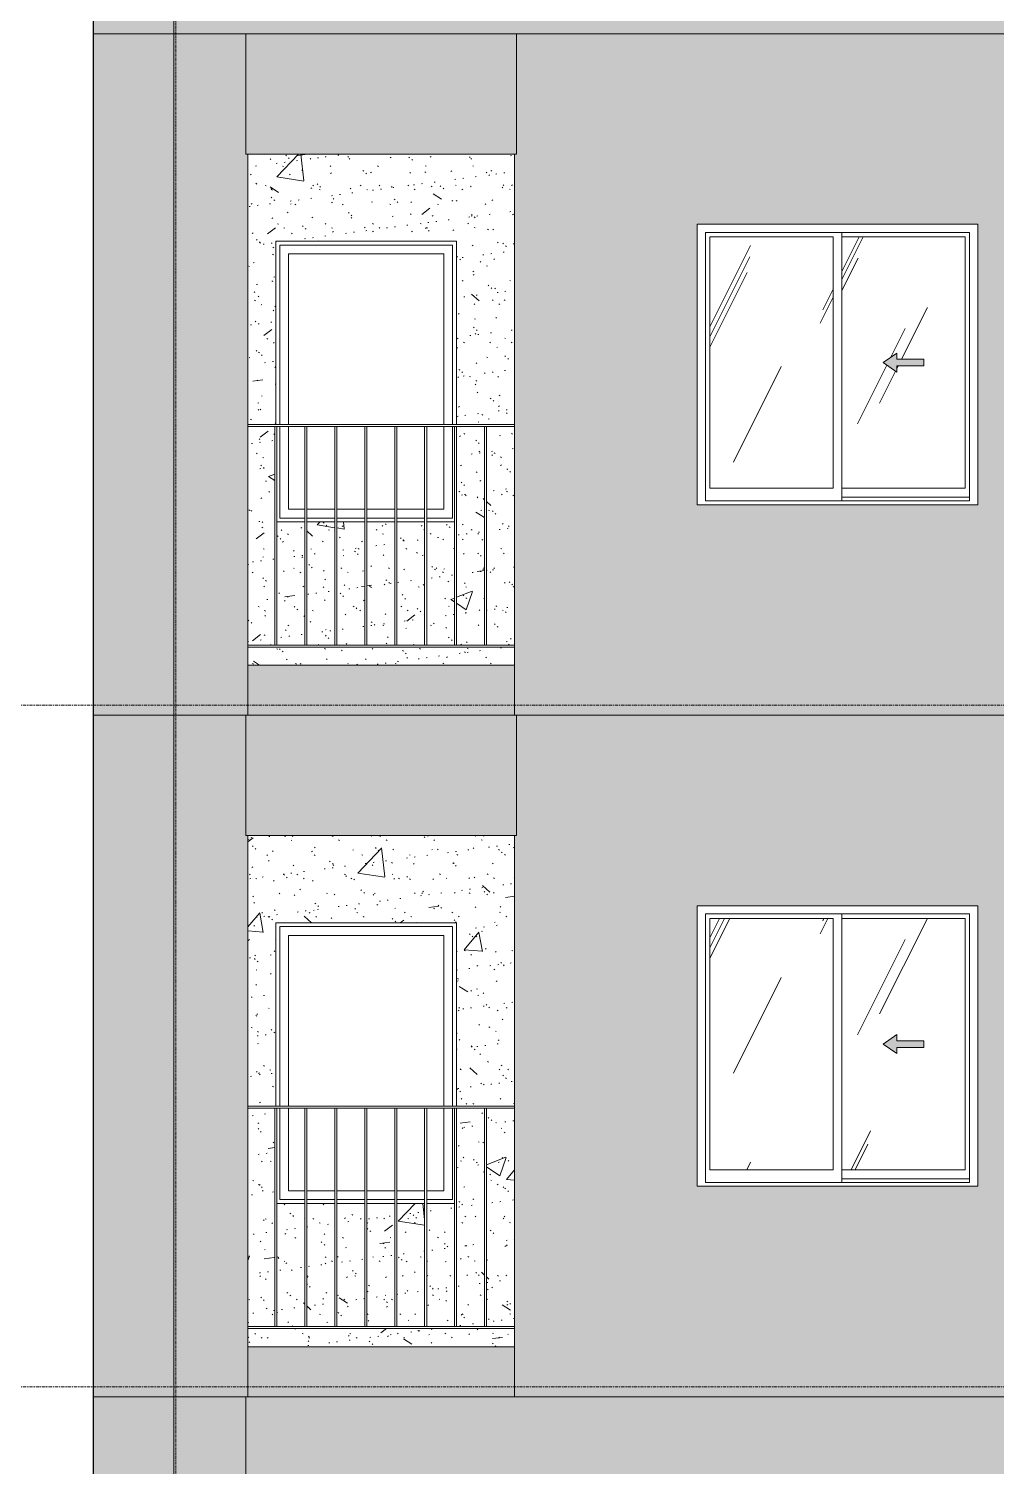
# Model space of a CAD drawing. Header units: millimetres. Extents: x 9199 to 175431, y -4466 to 35300.
# Drawn here: x 102168 to 106995, y 22203 to 29375 of the extents above; entities that cross this region are included whole.
import ezdxf

# ---------------------------------------------------------------- set-up
doc = ezdxf.new("R2010")
doc.units = ezdxf.units.MM
for name, pattern in [('1 NÉT CALL OUT', [6, 3, -3]), ('Centre', [31.75, 6.35, -4.7625, 15.875, -4.7625]), ('Grid Line', [22.225, 12.7, -3.175, 3.175, -3.175])]:
    doc.linetypes.add(name, pattern=pattern)
for name, color, linetype, lineweight in [('0-2', 250, 'Continuous', 5), ('A-DETL-GENF', 92, 'Continuous', 9), ('A-DETL-GENF-1', 92, '1 NÉT CALL OUT', 9), ('A-FLOR-HRAL-1', 253, 'Continuous', 9), ('A-FLOR-LEVL-2', 51, 'Centre', 9), ('A-GLAZ', 151, 'Continuous', 9), ('A-GLAZ-1', 253, 'Continuous', 9), ('A-GLAZ-2', 7, 'Continuous', 9), ('A-GLAZ-3', 7, '1 NÉT CALL OUT', 9), ('A-WALL', 113, 'Continuous', 9), ('A-WALL-PATT-1', 9, 'Continuous', 9), ('A-WALL-PATT-2', 111, 'Continuous', 5), ('I-WALL', 2, 'Continuous', 9), ('I-WALL-1', 7, 'Continuous', 9), ('S-GRID-1', 1, 'Grid Line', 9)]:
    doc.layers.add(name, color=color, linetype=linetype, lineweight=lineweight)
pattern_1 = [(50, (-51555.6, 1200), (1093.104, -95.634), [114.3, -1257.3]), (355, (-51555.6, 1200), (-211.457, 1146.34), [91.44, -1005.84]), (100.451, (-51464.5, 1192), (881.656, 1050.7), [97.14, -1068.54]), (46.184, (-51555.6, 1504.8), (1626.475, -252.257), [171.45, -1885.95]), (96.636, (-51420, 1483.8), (1424.416, 1484.565), [145.71, -1602.81]), (351.184, (-51555.6, 1504.8), (1424.43, 1484.55), [137.16, -1508.76]), (21, (-51403.2, 1428.6), (909.686, -613.59), [114.3, -1257.3]), (326, (-51403.2, 1428.6), (370.812, 1105.13), [91.44, -1005.84]), (71.451, (-51327.4, 1377.5), (1280.503, 491.528), [97.14, -1068.54]), (37.5, (-51555.58, 1200), (18.5313, 507.3303), [50.292, -943.356, 50.292, -970.788, -1009.65]), (37.5, (-51555.58, 1200), (18.5313, 507.3303), [-2014.728, 50.292, -959.358]), (7.5, (-51555.6, 1200), (400.918, 601.084), [50.292, -531.876, 50.292, -920.496, -384.81]), (7.5, (-51555.6, 1200), (400.918, 601.084), [-1552.956, 50.292, -334.518]), (327.5, (-51895.43, 1200), (813.545, -34.3737), [50.292, -330.708, 50.292, -1138.428, -1577.34]), (327.5, (-51895.43, 1200), (813.545, -34.3737), [-1569.72, 50.292, -1527.048]), (317.5, (-52047.8, 1200), (888.775, 152.56), [50.292, -445.008, 50.292, -739.14, -1120.14]), (317.5, (-52047.8, 1200), (888.775, 152.56), [-1284.732, 50.292, -1069.848])]
pattern_2 = [(37.5, (-51555.58, 1200), (-4.79953, 146.8239), [5.029, -110.795, 5.029, -124.511, -123.825]), (37.5, (-51555.58, 1200), (-4.79953, 146.8239), [-245.364, 5.029, -118.796]), (7.5, (-51555.58, 1200), (134.8574, 215.0472), [5.029, -57.455, 5.029, -99.365, -40.005]), (7.5, (-51555.58, 1200), (134.8574, 215.0472), [-166.878, 5.029, -34.976]), (327.5, (-51649.3, 1200), (237.29776, 0.4316), [5.029, -33.071, 5.029, -132.131, -179.07]), (327.5, (-51649.3, 1200), (237.29776, 0.4316), [-175.26, 5.029, -174.041]), (317.5, (-51649.3, 1200), (229.0671, 66.8792), [5.029, -14.021, 5.029, -84.887, -102.87]), (317.5, (-51649.3, 1200), (229.0671, 66.8792), [-108.966, 5.029, -97.841])]
pattern_3 = [(63.435, (-49765.3, 1304.34), (-0.001, 1524.001), [532.463, -2875.304]), (63.435, (-51289.3, 1304.34), (-0.001, 1524.001), [532.463, -2875.304]), (63.435, (-49035.8, 1598.8), (-0.001, 1524.001), [532.463, -2875.304]), (63.435, (-50559.8, 1598.8), (-0.001, 1524.001), [532.463, -2875.304]), (63.435, (-49146.2, 1494.84), (-0.001, 1524.001), [532.463, -2875.304]), (63.435, (-50670.2, 1494.84), (-0.001, 1524.001), [532.463, -2875.304]), (63.435, (-49258.75, 2090.1), (-0.001, 1524.001), [258.8, -3148.965]), (63.435, (-50782.75, 2090.1), (-0.001, 1524.001), [258.8, -3148.965]), (63.435, (-49332.36, 1997.95), (-0.001, 1524.001), [532.463, -2875.304]), (63.435, (-50856.36, 1997.95), (-0.001, 1524.001), [532.463, -2875.304]), (63.435, (-49319.4, 2064.1), (-0.001, 1524.001), [532.463, -2875.304]), (63.435, (-50843.4, 2064.1), (-0.001, 1524.001), [532.463, -2875.304]), (63.435, (-49934.2, 1773.94), (-0.001, 1524.001), [532.463, -2875.304]), (63.435, (-51458.2, 1773.94), (-0.001, 1524.001), [532.463, -2875.304]), (63.435, (-49921.24, 1851.9), (-0.001, 1524.001), [532.463, -2875.304]), (63.435, (-51445.24, 1851.9), (-0.001, 1524.001), [532.463, -2875.304]), (63.435, (-49917.74, 1908.1), (-0.001, 1524.001), [532.463, -2875.304]), (63.435, (-51441.74, 1908.1), (-0.001, 1524.001), [532.463, -2875.304])]

# ---------------------------------------------------------------- blocks, each defined once
blk = doc.blocks.new('M_Fixed - 900 x 1400-V148-TKCS_MẶT ĐỨNG HƯỚNG TÂY')
at = {"layer": 'A-GLAZ-2'}
for p, q in [((-77717.9, 7000), (-77717.9, 7896)), ((-77717.9, 7896), (-76855.9, 7896)), ((-76855.9, 7896), (-76855.9, 7000)), ((-77673.9, 7000), (-77673.9, 7852)), ((-77673.9, 7852), (-76899.9, 7852)), ((-76899.9, 7852), (-76899.9, 7000)), ((-77717.9, 6534), (-77717.9, 6990)), ((-77673.9, 6578), (-77673.9, 6990)), ((-76899.9, 6990), (-76899.9, 6578)), ((-76855.9, 6990), (-76855.9, 6534)), ((-77593.3, 6534), (-77717.9, 6534)), ((-77593.3, 6578), (-77673.9, 6578)), ((-77443.8, 6578), (-77583.3, 6578)), ((-77443.8, 6534), (-77583.3, 6534)), ((-77294.2, 6578), (-77433.8, 6578)), ((-77294.2, 6534), (-77433.8, 6534)), ((-77144.7, 6578), (-77284.2, 6578)), ((-77144.7, 6534), (-77284.2, 6534)), ((-76995.1, 6578), (-77134.7, 6578)), ((-76995.1, 6534), (-77134.7, 6534)), ((-76899.9, 6578), (-76985.1, 6578)), ((-76855.9, 6534), (-76985.1, 6534))]:
    blk.add_line(p, q, dxfattribs=at)
blk = doc.blocks.new('Railing - 10mm-901206-TKCS_MẶT ĐỨNG HƯỚNG TÂY')
at = {"layer": 'A-FLOR-HRAL-1'}
for p, q in [((-68226.4, 5900), (-68226.4, 6990)), ((-68216.4, 5900), (-68216.4, 6990))]:
    blk.add_line(p, q, dxfattribs=at)
blk = doc.blocks.new('Railing - Railing-951445-TKCS_MẶT ĐỨNG HƯỚNG TÂY')
at = {"layer": 'A-FLOR-HRAL-1'}
for p, q in [((-77876.9, 22900), (-76546.9, 22900)), ((-76546.9, 22890), (-77876.9, 22890))]:
    blk.add_line(p, q, dxfattribs=at)
for p in [(-9516.4, 17000), (-9366.9, 17000), (-9217.3, 17000), (-9067.8, 17000), (-8918.2, 17000), (-8768.7, 17000), (-8619.2, 17000), (-8469.6, 17000)]:
    blk.add_blockref('Railing - 10mm-901206-TKCS_MẶT ĐỨNG HƯỚNG TÂY', p)
blk = doc.blocks.new('Top Rail Type - Top Rail_Internal_-951446-TKCS_MẶT ĐỨNG HƯỚNG TÂY')
at = {"layer": 'A-FLOR-HRAL-1'}
for p, q in [((-76546.9, 24000), (-77876.9, 24000)), ((-76546.9, 23990), (-77876.9, 23990))]:
    blk.add_line(p, q, dxfattribs=at)
blk = doc.blocks.new('NCV_TKTC_TANG 6 - 8_rvt-4-TKCS_MẶT ĐỨNG HƯỚNG TÂY')
at = {"layer": 'A-WALL-PATT-1'}
h = blk.add_hatch(dxfattribs=at)
h.set_pattern_fill('FP_19', color=256, style=0, pattern_type=2)
h.set_pattern_definition(pattern_1)
h.paths.add_polyline_path([(-77696.6, 22800), (-76546.9, 22800), (-76546.9, 22890), (-77876.9, 22890), (-77876.9, 22800), (-77852.7, 22800)])
h.paths.add_polyline_path([(-77443.8, 22900), (-77443.8, 23515), (-77583.3, 23515), (-77583.3, 22900), (-77576.4, 22900)])
h.paths.add_polyline_path([(-77843.6, 22900), (-77742.9, 22900), (-77742.9, 23990), (-77876.9, 23990), (-77876.9, 22900), (-77870.4, 22900)])
h.paths.add_polyline_path([(-77294.2, 22900), (-77294.2, 23515), (-77433.8, 23515), (-77433.8, 22900)])
h.paths.add_polyline_path([(-77284.2, 22900), (-77144.7, 22900), (-77144.7, 23515), (-77284.2, 23515), (-77284.2, 23143)])
h.paths.add_polyline_path([(-77134.7, 22900), (-76995.1, 22900), (-76995.1, 23515), (-77134.7, 23515), (-77134.7, 23156.3)])
h.paths.add_polyline_path([(-76845.6, 22900), (-76845.6, 23515), (-76985.1, 23515), (-76985.1, 22900)])
h.paths.add_polyline_path([(-76835.6, 22900), (-76696.1, 22900), (-76696.1, 23990), (-76835.6, 23990), (-76835.6, 23156.3)])
h.paths.add_polyline_path([(-76686.1, 22900), (-76546.9, 22900), (-76546.9, 23990), (-76686.1, 23990), (-76686.1, 23064.9)])
h.paths.add_polyline_path([(-77593.3, 22900), (-77593.3, 23515), (-77732.9, 23515), (-77732.9, 22900)])
h.paths.add_polyline_path([(-76546.9, 24000), (-76546.9, 25350), (-77876.9, 25350), (-77876.9, 24000), (-77736.9, 24000), (-77736.9, 24915), (-76836.9, 24915), (-76836.9, 24000), (-76719.8, 24000)])
h = blk.add_hatch(dxfattribs=at)
h.set_pattern_fill('FP_20', color=256, style=0, pattern_type=2)
h.set_pattern_definition(pattern_2)
h.paths.add_polyline_path([(-77696.6, 22800), (-76546.9, 22800), (-76546.9, 22890), (-77876.9, 22890), (-77876.9, 22800), (-77852.7, 22800)])
h.paths.add_polyline_path([(-77443.8, 22900), (-77443.8, 23515), (-77583.3, 23515), (-77583.3, 22900), (-77576.4, 22900)])
h.paths.add_polyline_path([(-77843.6, 22900), (-77742.9, 22900), (-77742.9, 23990), (-77876.9, 23990), (-77876.9, 22900), (-77870.4, 22900)])
h.paths.add_polyline_path([(-77294.2, 22900), (-77294.2, 23515), (-77433.8, 23515), (-77433.8, 22900)])
h.paths.add_polyline_path([(-77284.2, 22900), (-77144.7, 22900), (-77144.7, 23515), (-77284.2, 23515), (-77284.2, 23143)])
h.paths.add_polyline_path([(-77134.7, 22900), (-76995.1, 22900), (-76995.1, 23515), (-77134.7, 23515), (-77134.7, 23156.3)])
h.paths.add_polyline_path([(-76845.6, 22900), (-76845.6, 23515), (-76985.1, 23515), (-76985.1, 22900)])
h.paths.add_polyline_path([(-76835.6, 22900), (-76696.1, 22900), (-76696.1, 23990), (-76835.6, 23990), (-76835.6, 23156.3)])
h.paths.add_polyline_path([(-76686.1, 22900), (-76546.9, 22900), (-76546.9, 23990), (-76686.1, 23990), (-76686.1, 23064.9)])
h.paths.add_polyline_path([(-77593.3, 22900), (-77593.3, 23515), (-77732.9, 23515), (-77732.9, 22900)])
h.paths.add_polyline_path([(-76546.9, 24000), (-76546.9, 25350), (-77876.9, 25350), (-77876.9, 24000), (-77736.9, 24000), (-77736.9, 24915), (-76836.9, 24915), (-76836.9, 24000), (-76719.8, 24000)])
at = {"layer": 'I-WALL-1'}
for p, q in [((-77736.9, 24000), (-77736.9, 24915)), ((-77736.9, 24915), (-76836.9, 24915)), ((-76836.9, 24915), (-76836.9, 24000)), ((-77593.3, 23515), (-77732.9, 23515)), ((-77443.8, 23515), (-77583.3, 23515)), ((-77294.2, 23515), (-77433.8, 23515)), ((-77144.7, 23515), (-77284.2, 23515)), ((-76995.1, 23515), (-77134.7, 23515)), ((-76845.6, 23515), (-76985.1, 23515))]:
    blk.add_line(p, q, dxfattribs=at)
at = {"layer": 'A-FLOR-HRAL-1'}
for name in ['Top Rail Type - Top Rail_Internal_-951446-TKCS_MẶT ĐỨNG HƯỚNG TÂY', 'Railing - Railing-951445-TKCS_MẶT ĐỨNG HƯỚNG TÂY']:
    blk.add_blockref(name, (0, 0), dxfattribs=at)
at = {"layer": 'A-GLAZ-1'}
blk.add_blockref('M_Fixed - 900 x 1400-V148-TKCS_MẶT ĐỨNG HƯỚNG TÂY', (0, 17000), dxfattribs=at)
blk = doc.blocks.new('NCV_TKTC_TANG 6 - 8_rvt-5-TKCS_MẶT ĐỨNG HƯỚNG TÂY')
at = {"layer": 'A-WALL-PATT-1'}
h = blk.add_hatch(dxfattribs=at)
h.set_pattern_fill('FP_19', color=256, style=0, pattern_type=2)
h.set_pattern_definition(pattern_1)
h.paths.add_polyline_path([(-77696.6, 26200), (-76546.9, 26200), (-76546.9, 26290), (-77876.9, 26290), (-77876.9, 26200), (-77852.7, 26200)])
h.paths.add_polyline_path([(-76630.8, 26300), (-76546.9, 26300), (-76546.9, 27390), (-76686.1, 27390), (-76686.1, 26300)])
h.paths.add_polyline_path([(-77593.3, 26300), (-77593.3, 26915), (-77732.9, 26915), (-77732.9, 26300)])
h.paths.add_polyline_path([(-77443.8, 26300), (-77443.8, 26915), (-77583.3, 26915), (-77583.3, 26300), (-77576.4, 26300)])
h.paths.add_polyline_path([(-77433.8, 26300), (-77294.2, 26300), (-77294.2, 26915), (-77433.8, 26915), (-77433.8, 26418.6)])
h.paths.add_polyline_path([(-77843.6, 26300), (-77742.9, 26300), (-77742.9, 27390), (-77876.9, 27390), (-77876.9, 26300), (-77870.4, 26300)])
h.paths.add_polyline_path([(-77144.7, 26300), (-77144.7, 26915), (-77284.2, 26915), (-77284.2, 26300)])
h.paths.add_polyline_path([(-77134.7, 26300), (-76995.1, 26300), (-76995.1, 26915), (-77134.7, 26915), (-77134.7, 26444.2)])
h.paths.add_polyline_path([(-76845.6, 26300), (-76845.6, 26915), (-76985.1, 26915), (-76985.1, 26300)])
h.paths.add_polyline_path([(-76835.6, 26300), (-76696.1, 26300), (-76696.1, 27390), (-76835.6, 27390), (-76835.6, 26444.2)])
h.paths.add_polyline_path([(-77736.9, 27400), (-77736.9, 28315), (-76836.9, 28315), (-76836.9, 27400), (-76546.9, 27400), (-76546.9, 28750), (-77876.9, 28750), (-77876.9, 27400), (-77797.5, 27400)])
h = blk.add_hatch(dxfattribs=at)
h.set_pattern_fill('FP_20', color=256, style=0, pattern_type=2)
h.set_pattern_definition(pattern_2)
h.paths.add_polyline_path([(-77696.6, 26200), (-76546.9, 26200), (-76546.9, 26290), (-77876.9, 26290), (-77876.9, 26200), (-77852.7, 26200)])
h.paths.add_polyline_path([(-76630.8, 26300), (-76546.9, 26300), (-76546.9, 27390), (-76686.1, 27390), (-76686.1, 26300)])
h.paths.add_polyline_path([(-77593.3, 26300), (-77593.3, 26915), (-77732.9, 26915), (-77732.9, 26300)])
h.paths.add_polyline_path([(-77443.8, 26300), (-77443.8, 26915), (-77583.3, 26915), (-77583.3, 26300), (-77576.4, 26300)])
h.paths.add_polyline_path([(-77433.8, 26300), (-77294.2, 26300), (-77294.2, 26915), (-77433.8, 26915), (-77433.8, 26418.6)])
h.paths.add_polyline_path([(-77843.6, 26300), (-77742.9, 26300), (-77742.9, 27390), (-77876.9, 27390), (-77876.9, 26300), (-77870.4, 26300)])
h.paths.add_polyline_path([(-77144.7, 26300), (-77144.7, 26915), (-77284.2, 26915), (-77284.2, 26300)])
h.paths.add_polyline_path([(-77134.7, 26300), (-76995.1, 26300), (-76995.1, 26915), (-77134.7, 26915), (-77134.7, 26444.2)])
h.paths.add_polyline_path([(-76845.6, 26300), (-76845.6, 26915), (-76985.1, 26915), (-76985.1, 26300)])
h.paths.add_polyline_path([(-76835.6, 26300), (-76696.1, 26300), (-76696.1, 27390), (-76835.6, 27390), (-76835.6, 26444.2)])
h.paths.add_polyline_path([(-77736.9, 27400), (-77736.9, 28315), (-76836.9, 28315), (-76836.9, 27400), (-76546.9, 27400), (-76546.9, 28750), (-77876.9, 28750), (-77876.9, 27400), (-77797.5, 27400)])
at = {"layer": 'I-WALL-1'}
for p, q in [((-77736.9, 27400), (-77736.9, 28315)), ((-77736.9, 28315), (-76836.9, 28315)), ((-76836.9, 28315), (-76836.9, 27400)), ((-77593.3, 26915), (-77732.9, 26915)), ((-77443.8, 26915), (-77583.3, 26915)), ((-77294.2, 26915), (-77433.8, 26915)), ((-77144.7, 26915), (-77284.2, 26915)), ((-76995.1, 26915), (-77134.7, 26915)), ((-76845.6, 26915), (-76985.1, 26915))]:
    blk.add_line(p, q, dxfattribs=at)
at = {"layer": 'A-FLOR-HRAL-1'}
for name in ['Top Rail Type - Top Rail_Internal_-951446-TKCS_MẶT ĐỨNG HƯỚNG TÂY', 'Railing - Railing-951445-TKCS_MẶT ĐỨNG HƯỚNG TÂY']:
    blk.add_blockref(name, (0, 3400), dxfattribs=at)
at = {"layer": 'A-GLAZ-1'}
blk.add_blockref('M_Fixed - 900 x 1400-V148-TKCS_MẶT ĐỨNG HƯỚNG TÂY', (0, 20400), dxfattribs=at)
blk = doc.blocks.new('1_FAMILY RVT - W01-WxH 1400x1400xmm-V269-TKCS_MẶT ĐỨNG HƯỚNG TÂY')
at = {"layer": 'A-DETL-GENF-1'}
blk.add_hatch(color=256, dxfattribs=at).paths.add_polyline_path([(-74639.8, 24262.1), (-74639.8, 24292.6), (-74504.3, 24292.6), (-74504.3, 24326.5), (-74639.8, 24326.5), (-74639.8, 24357), (-74707.5, 24309.5)])
at = {"layer": 'A-GLAZ'}
h = blk.add_hatch(dxfattribs=at)
h.set_pattern_fill('FP_32', color=256, style=0, pattern_type=2)
h.set_pattern_definition(pattern_3)
h.paths.add_polyline_path([(-74957.5, 23682.6), (-74957.5, 24936.5), (-75571.8, 24936.5), (-75571.8, 23682.6)])
h = blk.add_hatch(dxfattribs=at)
h.set_pattern_fill('FP_32', color=256, style=0, pattern_type=2)
h.set_pattern_definition(pattern_3)
h.paths.add_polyline_path([(-74298.8, 23682.6), (-74298.8, 24936.5), (-74913.1, 24936.5), (-74913.1, 23682.6), (-74410.8, 23682.6)])
h.paths.add_polyline_path([(-74639.8, 24262.1), (-74707.5, 24309.5), (-74639.8, 24357), (-74639.8, 24326.5), (-74504.3, 24326.5), (-74504.3, 24292.6), (-74639.8, 24292.6)])
at = {"layer": 'A-DETL-GENF'}
for p, q in [((-74707.5, 24309.5), (-74639.8, 24357)), ((-74707.5, 24309.5), (-74639.8, 24357)), ((-74639.8, 24357), (-74639.8, 24326.5)), ((-74639.8, 24357), (-74639.8, 24326.5)), ((-74504.3, 24326.5), (-74639.8, 24326.5)), ((-74639.8, 24326.5), (-74504.3, 24326.5)), ((-74504.3, 24326.5), (-74504.3, 24292.6)), ((-74504.3, 24326.5), (-74504.3, 24292.6)), ((-74707.5, 24309.5), (-74639.8, 24262.1)), ((-74639.8, 24262.1), (-74707.5, 24309.5)), ((-74639.8, 24292.6), (-74639.8, 24262.1)), ((-74504.3, 24292.6), (-74639.8, 24292.6)), ((-74639.8, 24292.6), (-74639.8, 24262.1)), ((-74504.3, 24292.6), (-74639.8, 24292.6))]:
    blk.add_line(p, q, dxfattribs=at)
at = {"layer": 'A-GLAZ'}
for p, q in [((-74235.3, 25000), (-75635.3, 25000)), ((-75635.3, 23600), (-75635.3, 25000)), ((-75594.4, 24959.1), (-75594.4, 23619)), ((-75594.4, 24959.1), (-74276.2, 24959.1)), ((-74913.1, 23619), (-74913.1, 24959.1)), ((-74276.2, 24959.1), (-74276.2, 23619)), ((-74235.3, 23600), (-74235.3, 25000)), ((-75571.8, 24936.5), (-74957.5, 24936.5)), ((-75571.8, 23682.6), (-75571.8, 24936.5)), ((-74957.5, 24936.5), (-74957.5, 23682.6)), ((-74298.8, 24936.5), (-74913.1, 24936.5)), ((-74298.8, 23682.6), (-74298.8, 24936.5)), ((-74957.5, 23682.6), (-75571.8, 23682.6)), ((-74913.1, 23682.6), (-74298.8, 23682.6)), ((-74235.3, 23600), (-75635.3, 23600)), ((-74276.2, 23619), (-75594.4, 23619)), ((-74276.2, 23638.1), (-74913.1, 23638.1)), ((-74276.2, 23638.1), (-74913.1, 23638.1))]:
    blk.add_line(p, q, dxfattribs=at)
blk = doc.blocks.new('1_FAMILY RVT - W01-WxH 1400x1400xmm-V277-TKCS_MẶT ĐỨNG HƯỚNG TÂY')
at = {"layer": 'A-DETL-GENF-1'}
blk.add_hatch(color=256, dxfattribs=at).paths.add_polyline_path([(-74639.8, 27662.1), (-74639.8, 27692.6), (-74504.3, 27692.6), (-74504.3, 27726.5), (-74639.8, 27726.5), (-74639.8, 27757), (-74707.5, 27709.5)])
at = {"layer": 'A-GLAZ'}
h = blk.add_hatch(dxfattribs=at)
h.set_pattern_fill('FP_32', color=256, style=0, pattern_type=2)
h.set_pattern_definition(pattern_3)
h.paths.add_polyline_path([(-74957.5, 27082.6), (-74957.5, 28336.5), (-75571.8, 28336.5), (-75571.8, 27082.6)])
h = blk.add_hatch(dxfattribs=at)
h.set_pattern_fill('FP_32', color=256, style=0, pattern_type=2)
h.set_pattern_definition(pattern_3)
h.paths.add_polyline_path([(-74410.8, 27082.6), (-74298.8, 27082.6), (-74298.8, 28336.5), (-74913.1, 28336.5), (-74913.1, 27082.6)])
h.paths.add_polyline_path([(-74639.8, 27662.1), (-74707.5, 27709.5), (-74639.8, 27757), (-74639.8, 27726.5), (-74504.3, 27726.5), (-74504.3, 27692.6), (-74639.8, 27692.6)])
at = {"layer": 'A-DETL-GENF'}
for p, q in [((-74707.5, 27709.5), (-74639.8, 27757)), ((-74707.5, 27709.5), (-74639.8, 27757)), ((-74639.8, 27757), (-74639.8, 27726.5)), ((-74639.8, 27757), (-74639.8, 27726.5)), ((-74707.5, 27709.5), (-74639.8, 27662.1)), ((-74639.8, 27662.1), (-74707.5, 27709.5)), ((-74504.3, 27726.5), (-74639.8, 27726.5)), ((-74639.8, 27726.5), (-74504.3, 27726.5)), ((-74639.8, 27692.6), (-74639.8, 27662.1)), ((-74504.3, 27692.6), (-74639.8, 27692.6)), ((-74639.8, 27692.6), (-74639.8, 27662.1)), ((-74504.3, 27692.6), (-74639.8, 27692.6)), ((-74504.3, 27726.5), (-74504.3, 27692.6)), ((-74504.3, 27726.5), (-74504.3, 27692.6))]:
    blk.add_line(p, q, dxfattribs=at)
at = {"layer": 'A-GLAZ'}
for p, q in [((-74235.3, 28400), (-75635.3, 28400)), ((-75635.3, 27000), (-75635.3, 28400)), ((-74235.3, 27000), (-74235.3, 28400)), ((-75594.4, 28359.1), (-75594.4, 27019)), ((-75594.4, 28359.1), (-74276.2, 28359.1)), ((-75571.8, 28336.5), (-74957.5, 28336.5)), ((-75571.8, 27082.6), (-75571.8, 28336.5)), ((-74957.5, 28336.5), (-74957.5, 27082.6)), ((-74913.1, 27019), (-74913.1, 28359.1)), ((-74298.8, 28336.5), (-74913.1, 28336.5)), ((-74298.8, 27082.6), (-74298.8, 28336.5)), ((-74276.2, 28359.1), (-74276.2, 27019)), ((-74957.5, 27082.6), (-75571.8, 27082.6)), ((-74913.1, 27082.6), (-74298.8, 27082.6)), ((-74276.2, 27038.1), (-74913.1, 27038.1)), ((-74276.2, 27038.1), (-74913.1, 27038.1)), ((-74235.3, 27000), (-75635.3, 27000)), ((-74276.2, 27019), (-75594.4, 27019))]:
    blk.add_line(p, q, dxfattribs=at)

msp = doc.modelspace()

# ---------------------------------------------------------------- hatches: boundary and pattern name
at = {"layer": 'A-WALL-PATT-2'}
for points in [[(102491.2, 29350), (102891.2, 29350), (102891.2, 30750), (102491.2, 30750), (102491.2, 29732.2)], [(102901.2, 29350), (102901.2, 30750), (102891.2, 30750), (102891.2, 29350)], [(134239.9, 29350), (163901.2, 29350), (163901.2, 30750), (102901.2, 30750), (102901.2, 29350), (132123.6, 29350)], [(102491.2, 25950), (102891.2, 25950), (102891.2, 29350), (102491.2, 29350), (102491.2, 27540.2)], [(102891.2, 25950), (102901.2, 25950), (102901.2, 29350), (102891.2, 29350), (102891.2, 26444.2)], [(103261.2, 25950), (103261.2, 28750), (103251.2, 28750), (103251.2, 29350), (102901.2, 29350), (102901.2, 25950)], [(104601.2, 28750), (104601.2, 29350), (103251.2, 29350), (103251.2, 28750)], [(103261.2, 25950), (104591.2, 25950), (104591.2, 26200), (103261.2, 26200), (103261.2, 25976.8)], [(102891.2, 22550), (102891.2, 25950), (102491.2, 25950), (102491.2, 22550), (102494.7, 22550)], [(102891.2, 22550), (102901.2, 22550), (102901.2, 25950), (102891.2, 25950), (102891.2, 23156.3)], [(103261.2, 22550), (103261.2, 25350), (103251.2, 25350), (103251.2, 25950), (102901.2, 25950), (102901.2, 22550)], [(103251.2, 25350), (104601.2, 25350), (104601.2, 25950), (103251.2, 25950)], [(103552.9, 22550), (104591.2, 22550), (104591.2, 22800), (103261.2, 22800), (103261.2, 22550)], [(102491.2, 19150), (102891.2, 19150), (102891.2, 22550), (102491.2, 22550), (102491.2, 20964.3)], [(102891.2, 19150), (102901.2, 19150), (102901.2, 22550), (102891.2, 22550), (102891.2, 19868.3)], [(103261.2, 19150), (103261.2, 21950), (103251.2, 21950), (103251.2, 22550), (102901.2, 22550), (102901.2, 19150)], [(103251.2, 21950), (104601.2, 21950), (104601.2, 22550), (103251.2, 22550), (103251.2, 22060.3)]]:
    msp.add_hatch(color=256, dxfattribs=at).paths.add_polyline_path(points)
h = msp.add_hatch(color=256, dxfattribs=at)
h.paths.add_polyline_path([(104591.2, 25950), (107896.3, 25950), (107896.3, 29350), (104601.2, 29350), (104601.2, 28750), (104591.2, 28750), (104591.2, 26444.2)])
h.paths.add_polyline_path([(106861.9, 27000), (105502.9, 27000), (105502.9, 28400), (106902.9, 28400), (106902.9, 27000)])
h = msp.add_hatch(color=256, dxfattribs=at)
h.paths.add_polyline_path([(107896.3, 22550), (107896.3, 25950), (104601.2, 25950), (104601.2, 25350), (104591.2, 25350), (104591.2, 22550), (106727.4, 22550)])
h.paths.add_polyline_path([(106727.4, 23600), (105502.9, 23600), (105502.9, 25000), (106902.9, 25000), (106902.9, 23600), (106861.9, 23600)])
h = msp.add_hatch(color=256, dxfattribs=at)
h.paths.add_polyline_path([(104591.2, 19150), (107896.3, 19150), (107896.3, 22550), (104601.2, 22550), (104601.2, 21950), (104591.2, 21950), (104591.2, 19868.3)])
h.paths.add_polyline_path([(106861.9, 20200), (105502.9, 20200), (105502.9, 21600), (106902.9, 21600), (106902.9, 20200)])

# ---------------------------------------------------------------- linework, layer by layer
at = {"layer": 'A-FLOR-LEVL-2'}
for p, q in [((96540.4, 26000), (171939.1, 26000)), ((96540.4, 22600), (171939.1, 22600))]:
    msp.add_line(p, q, dxfattribs=at)
at = {"layer": 'A-WALL'}
for p, q in [((102891.2, 3300), (102891.2, 29350)), ((103251.2, 29350), (102891.2, 29350)), ((103251.2, 29350), (103251.2, 29350)), ((111375.9, 29350), (104601.2, 29350)), ((103261.2, 28750), (103251.2, 28750)), ((103261.2, 25950), (103261.2, 28750)), ((104591.2, 28750), (104591.2, 25950)), ((103251.2, 25950), (102891.2, 25950)), ((102891.2, 25950), (103261.2, 25950)), ((103251.2, 25950), (103251.2, 25950)), ((104591.2, 25950), (111375.9, 25950)), ((111375.9, 25950), (104601.2, 25950)), ((103261.2, 22550), (103261.2, 25350)), ((104591.2, 25350), (104591.2, 22550)), ((103251.2, 22550), (102891.2, 22550)), ((102891.2, 22550), (103261.2, 22550)), ((103251.2, 22550), (103251.2, 22550)), ((104591.2, 22550), (111375.9, 22550)), ((111375.9, 22550), (104601.2, 22550))]:
    msp.add_line(p, q, dxfattribs=at)
at = {"layer": 'I-WALL'}
for p, q in [((102489.6, 33200), (102489.6, 5550)), ((102491.2, 33200), (102491.2, 15750)), ((102891.2, 29350), (102891.2, 30750)), ((102491.2, 29350), (163911.2, 29350)), ((103251.2, 29350), (103251.2, 28750)), ((104601.2, 28750), (104601.2, 29350)), ((103261.2, 28750), (104601.2, 28750)), ((104591.2, 26200), (103261.2, 26200)), ((102891.2, 25950), (102491.2, 25950)), ((102491.2, 25950), (102891.2, 25950)), ((103251.2, 25950), (103251.2, 25350)), ((104591.2, 25950), (103261.2, 25950)), ((104601.2, 25350), (104601.2, 25950)), ((103251.2, 25350), (104601.2, 25350)), ((104591.2, 22800), (103261.2, 22800)), ((102891.2, 22550), (102491.2, 22550)), ((102491.2, 22550), (102891.2, 22550)), ((103251.2, 22550), (103251.2, 21950)), ((104591.2, 22550), (103261.2, 22550))]:
    msp.add_line(p, q, dxfattribs=at)
at = {"layer": 'S-GRID-1'}
msp.add_line((102901.2, 634.2), (102901.2, 30542.5), dxfattribs=at)

# ---------------------------------------------------------------- block references
at = {"layer": '0-2'}
for name in ['NCV_TKTC_TANG 6 - 8_rvt-5-TKCS_MẶT ĐỨNG HƯỚNG TÂY', 'NCV_TKTC_TANG 6 - 8_rvt-4-TKCS_MẶT ĐỨNG HƯỚNG TÂY']:
    msp.add_blockref(name, (181138.2, 0), dxfattribs=at)
at = {"layer": 'A-GLAZ-3'}
for name in ['1_FAMILY RVT - W01-WxH 1400x1400xmm-V277-TKCS_MẶT ĐỨNG HƯỚNG TÂY', '1_FAMILY RVT - W01-WxH 1400x1400xmm-V269-TKCS_MẶT ĐỨNG HƯỚNG TÂY']:
    msp.add_blockref(name, (181138.2, 0), dxfattribs=at)

doc.saveas('drawing.dxf')
